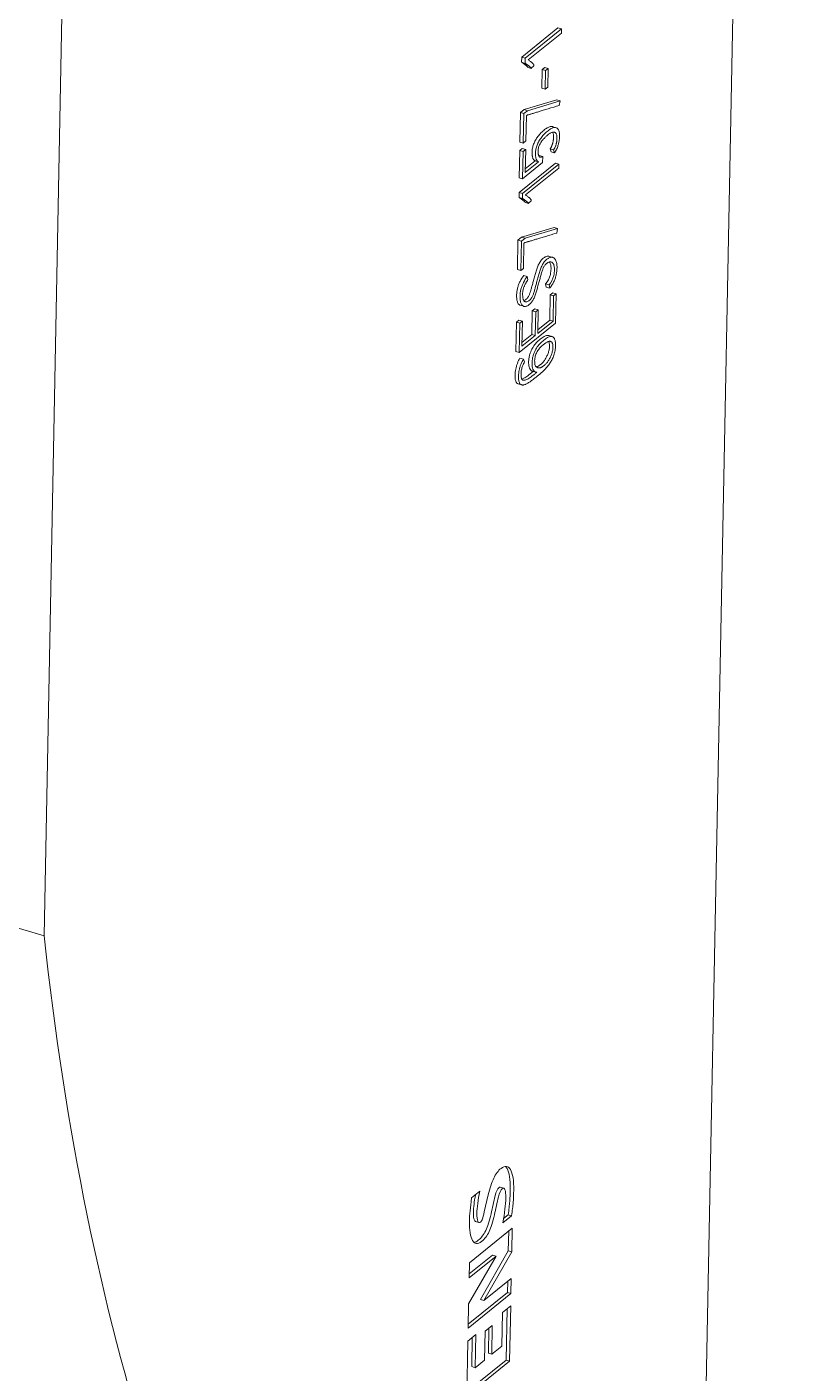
# Model space of a CAD drawing. Header units: inches. Extents: x 0 to 92454, y -34894 to 11.
# Drawn here: x 74517.52 to 74537.85, y -32994.61 to -32958.89 of the extents above; entities that cross this region are included whole.
import ezdxf

# ---------------------------------------------------------------- set-up
doc = ezdxf.new("R2010")
doc.units = ezdxf.units.IN
doc.header["$MEASUREMENT"] = 0

# ---------------------------------------------------------------- blocks, each defined once
blk = doc.blocks.new('A$C24EF5112')
at = {"color": 0, "linetype": 'Continuous', "lineweight": 0, "extrusion": (1.17636e-17, 0.017452, 0.999848)}
for p, q in [((-92.04, 20.247), (-85.833, 339.693)), ((-132.431, 284.976), (-136.671, 66.76)), ((-101.789, 128.396), (-104.25, 126.412)), ((-101.557, 128.326), (-104.018, 126.342)), ((-103.81, 126.236), (-101.562, 128.049)), ((-101.789, 128.396), (-101.557, 128.326)), ((-101.562, 128.049), (-101.557, 128.326)), ((-104.25, 126.412), (-104.257, 126.063)), ((-104.25, 126.412), (-104.018, 126.342)), ((-104.018, 126.342), (-104.024, 125.993)), ((-104.257, 126.063), (-104.024, 125.993)), ((-104.257, 126.063), (-104.23, 126.046)), ((-104.024, 125.993), (-103.998, 125.976)), ((-103.835, 125.743), (-103.828, 125.716)), ((-103.596, 125.646), (-103.828, 125.716)), ((-103.605, 125.67), (-103.427, 125.831)), ((-103.596, 125.646), (-103.602, 125.673)), ((-102.863, 125.578), (-102.887, 124.315)), ((-102.688, 125.719), (-102.863, 125.578)), ((-102.863, 125.578), (-102.63, 125.508)), ((-102.688, 125.719), (-102.456, 125.649)), ((-102.63, 125.508), (-102.655, 124.245)), ((-102.456, 125.649), (-102.63, 125.508)), ((-102.48, 124.386), (-102.456, 125.649)), ((-102.887, 124.315), (-102.655, 124.245)), ((-102.655, 124.245), (-102.48, 124.386)), ((-101.878, 123.515), (-104.09, 122.849)), ((-101.645, 123.445), (-103.857, 122.779)), ((-101.878, 123.515), (-101.645, 123.445)), ((-101.705, 123.135), (-101.645, 123.445)), ((-104.34, 122.647), (-104.379, 120.652)), ((-104.09, 122.849), (-104.34, 122.647)), ((-104.34, 122.647), (-104.108, 122.577)), ((-104.108, 122.577), (-104.146, 120.582)), ((-103.857, 122.779), (-104.108, 122.577)), ((-104.09, 122.849), (-103.857, 122.779)), ((-103.972, 120.723), (-103.938, 122.441)), ((-103.938, 122.441), (-103.89, 122.48)), ((-102.148, 121.694), (-101.916, 121.624)), ((-104.379, 120.652), (-104.146, 120.582)), ((-104.146, 120.582), (-103.972, 120.723)), ((-104.387, 120.073), (-104.423, 118.228)), ((-104.215, 120.212), (-104.387, 120.073)), ((-104.387, 120.073), (-104.154, 120.003)), ((-104.215, 120.212), (-103.983, 120.142)), ((-104.154, 120.003), (-104.19, 118.158)), ((-103.983, 120.142), (-104.154, 120.003)), ((-104.013, 118.574), (-103.983, 120.142)), ((-103.057, 119.744), (-103.097, 119.723)), ((-103.057, 119.744), (-102.825, 119.674)), ((-102.32, 120.186), (-102.088, 120.115)), ((-102.32, 120.186), (-102.253, 119.989)), ((-102.253, 119.989), (-102.021, 119.919)), ((-102.088, 120.115), (-102.021, 119.919)), ((-101.968, 119.221), (-104.428, 117.237)), ((-101.735, 119.151), (-104.196, 117.166)), ((-104.19, 118.158), (-102.833, 119.253)), ((-103.102, 119.309), (-104.013, 118.574)), ((-103.334, 119.379), (-104.008, 118.835)), ((-103.989, 117.061), (-101.741, 118.874)), ((-103.334, 119.379), (-103.102, 119.309)), ((-102.825, 119.674), (-102.9, 119.635)), ((-102.833, 119.253), (-102.825, 119.674)), ((-101.968, 119.221), (-101.735, 119.151)), ((-101.741, 118.874), (-101.735, 119.151)), ((-104.423, 118.228), (-104.19, 118.158)), ((-104.428, 117.237), (-104.435, 116.887)), ((-104.428, 117.237), (-104.196, 117.166)), ((-104.196, 117.166), (-104.203, 116.817)), ((-104.435, 116.887), (-104.203, 116.817)), ((-104.435, 116.887), (-104.408, 116.871)), ((-104.203, 116.817), (-104.176, 116.801)), ((-104.013, 116.568), (-104.007, 116.54)), ((-103.774, 116.47), (-104.007, 116.54)), ((-103.784, 116.495), (-103.605, 116.656)), ((-103.774, 116.47), (-103.78, 116.498)), ((-102.046, 114.855), (-104.258, 114.189)), ((-101.813, 114.785), (-104.026, 114.119)), ((-102.046, 114.855), (-101.813, 114.785)), ((-101.873, 114.474), (-101.813, 114.785)), ((-104.508, 113.987), (-104.547, 111.992)), ((-104.258, 114.189), (-104.508, 113.987)), ((-104.508, 113.987), (-104.276, 113.917)), ((-104.276, 113.917), (-104.315, 111.922)), ((-104.026, 114.119), (-104.276, 113.917)), ((-104.258, 114.189), (-104.026, 114.119)), ((-104.14, 112.063), (-104.106, 113.781)), ((-104.106, 113.781), (-104.058, 113.819)), ((-102.377, 112.889), (-102.145, 112.819)), ((-104.547, 111.992), (-104.315, 111.922)), ((-104.315, 111.922), (-104.14, 112.063)), ((-104.106, 111.595), (-103.874, 111.525)), ((-103.831, 111.292), (-103.874, 111.525)), ((-102.626, 111.027), (-102.394, 110.957)), ((-102.626, 111.027), (-102.583, 110.794)), ((-102.583, 110.794), (-102.351, 110.724)), ((-102.394, 110.957), (-102.351, 110.724)), ((-102.32, 110.276), (-102.354, 108.563)), ((-102.149, 110.414), (-102.32, 110.276)), ((-102.32, 110.276), (-102.088, 110.206)), ((-102.149, 110.414), (-101.917, 110.344)), ((-102.088, 110.206), (-102.121, 108.493)), ((-101.917, 110.344), (-102.088, 110.206)), ((-101.955, 108.355), (-101.917, 110.344)), ((-104.347, 109.571), (-104.114, 109.501)), ((-103.536, 109.192), (-103.567, 107.585)), ((-103.364, 109.33), (-103.536, 109.192)), ((-103.536, 109.192), (-103.303, 109.122)), ((-103.364, 109.33), (-103.132, 109.26)), ((-103.303, 109.122), (-103.334, 107.515)), ((-103.132, 109.26), (-103.303, 109.122)), ((-103.163, 107.653), (-103.132, 109.26)), ((-104.613, 108.427), (-104.652, 106.438)), ((-104.438, 108.568), (-104.613, 108.427)), ((-104.613, 108.427), (-104.38, 108.357)), ((-104.438, 108.568), (-104.206, 108.498)), ((-104.38, 108.357), (-104.419, 106.368)), ((-104.419, 106.368), (-101.955, 108.355)), ((-104.206, 108.498), (-104.38, 108.357)), ((-104.239, 106.786), (-104.206, 108.498)), ((-102.121, 108.493), (-103.163, 107.653)), ((-102.354, 108.563), (-103.158, 107.915)), ((-102.354, 108.563), (-102.121, 108.493)), ((-103.334, 107.515), (-104.239, 106.786)), ((-103.567, 107.585), (-104.234, 107.047)), ((-103.567, 107.585), (-103.334, 107.515)), ((-102.411, 107.52), (-102.178, 107.45)), ((-104.652, 106.438), (-104.419, 106.368)), ((-104.37, 105.983), (-104.138, 105.913)), ((-104.061, 105.724), (-104.138, 105.913)), ((-103.782, 105.727), (-103.78, 105.63)), ((-103.549, 105.657), (-103.548, 105.56)), ((-103.52, 105.1), (-103.288, 105.03)), ((-103.372, 105.723), (-103.374, 105.809)), ((-104.488, 104.239), (-104.256, 104.169)), ((-149.313, 70.568), (-136.671, 66.76)), ((-107.666, 48.979), (-107.101, 49.434)), ((-105.707, 49.705), (-105.474, 49.635)), ((-106.795, 48.041), (-106.519, 49.18)), ((-104.939, 47.762), (-105.53, 47.286)), ((-105.172, 47.832), (-105.478, 47.586)), ((-105.172, 47.832), (-104.939, 47.762)), ((-107.803, 44.584), (-104.897, 46.927)), ((-107.386, 47.384), (-107.154, 47.314)), ((-105.135, 46.735), (-105.161, 45.389)), ((-104.897, 46.927), (-104.929, 45.319)), ((-107.857, 41.803), (-105.992, 45.037)), ((-105.992, 45.037), (-107.823, 43.561)), ((-106.224, 45.107), (-107.817, 43.823)), ((-105.161, 45.389), (-107.06, 42.082)), ((-104.929, 45.319), (-106.827, 42.012)), ((-106.224, 45.107), (-105.992, 45.037)), ((-105.161, 45.389), (-104.929, 45.319)), ((-107.823, 43.561), (-107.803, 44.584)), ((-106.827, 42.012), (-104.964, 43.515)), ((-105.201, 43.324), (-105.216, 42.562)), ((-104.964, 43.515), (-104.983, 42.492)), ((-104.983, 42.492), (-107.889, 40.149)), ((-105.216, 42.562), (-107.884, 40.411)), ((-107.06, 42.082), (-106.827, 42.012)), ((-105.216, 42.562), (-104.983, 42.492)), ((-107.889, 40.149), (-107.857, 41.803)), ((-105.608, 38.914), (-105.563, 41.2)), ((-105.563, 41.2), (-105, 41.655)), ((-105.237, 41.463), (-105.305, 37.968)), ((-105, 41.655), (-105.073, 37.898)), ((-106.731, 39.931), (-106.247, 40.321)), ((-106.247, 40.321), (-106.285, 38.368)), ((-107.906, 39.266), (-107.369, 39.7)), ((-107.606, 39.508), (-107.645, 37.529)), ((-107.369, 39.7), (-107.412, 37.459)), ((-106.769, 37.977), (-106.731, 39.931)), ((-106.485, 40.129), (-106.517, 38.438)), ((-107.978, 35.555), (-107.906, 39.266)), ((-106.517, 38.438), (-106.285, 38.368)), ((-106.285, 38.368), (-105.608, 38.914)), ((-105.073, 37.898), (-107.978, 35.555)), ((-105.305, 37.968), (-107.973, 35.817)), ((-107.645, 37.529), (-107.412, 37.459)), ((-107.412, 37.459), (-106.769, 37.977)), ((-105.305, 37.968), (-105.073, 37.898))]:
    blk.add_line(p, q, dxfattribs=at)
at = {"color": 0, "linetype": 'Continuous', "lineweight": 0}
blk.add_ellipse((-28.322, 191.127), major_axis=(62.3, 206.82), ratio=0.437606, start_param=2.340584, end_param=2.576724, dxfattribs=at)
for points, knots in [([(-103.427, 125.831), (-103.427, 125.843), (-103.429, 125.861), (-103.433, 125.887), (-103.441, 125.909), (-103.457, 125.934), (-103.479, 125.963), (-103.509, 125.996), (-103.548, 126.032), (-103.596, 126.074), (-103.684, 126.145), (-103.757, 126.198), (-103.81, 126.236)], [0, 0, 0, 0, 0.035783, 0.058948, 0.090524, 0.136278, 0.196778, 0.274254, 0.370853, 0.486665, 0.627316, 1, 1, 1, 1]), ([(-104.23, 126.046), (-104.215, 126.037), (-104.2, 126.026), (-104.186, 126.016), (-104.171, 126.006), (-104.156, 125.995), (-104.141, 125.985), (-104.125, 125.975), (-104.11, 125.964), (-104.095, 125.953), (-104.081, 125.943), (-104.066, 125.932), (-104.051, 125.921), (-104.037, 125.911), (-104.023, 125.901), (-104.01, 125.89), (-103.997, 125.88), (-103.984, 125.87), (-103.971, 125.86), (-103.959, 125.851), (-103.947, 125.841), (-103.935, 125.831), (-103.924, 125.822), (-103.914, 125.812), (-103.904, 125.803), (-103.894, 125.794), (-103.885, 125.785), (-103.876, 125.775), (-103.869, 125.767), (-103.861, 125.759), (-103.854, 125.751), (-103.849, 125.746), (-103.845, 125.74), (-103.841, 125.735)], [0, 0, 0, 0, 0.110257, 0.110257, 0.110257, 0.221895, 0.221895, 0.221895, 0.334919, 0.334919, 0.334919, 0.445735, 0.445735, 0.445735, 0.55076, 0.55076, 0.55076, 0.649951, 0.649951, 0.649951, 0.741826, 0.741826, 0.741826, 0.824978, 0.824978, 0.824978, 0.899476, 0.899476, 0.899476, 0.961811, 0.961811, 0.961811, 1, 1, 1, 1]), ([(-103.998, 125.976), (-103.983, 125.967), (-103.968, 125.956), (-103.953, 125.946), (-103.938, 125.936), (-103.923, 125.925), (-103.908, 125.915), (-103.893, 125.905), (-103.878, 125.894), (-103.863, 125.883), (-103.848, 125.873), (-103.833, 125.862), (-103.819, 125.851), (-103.805, 125.841), (-103.791, 125.831), (-103.777, 125.82), (-103.764, 125.81), (-103.751, 125.8), (-103.738, 125.79), (-103.726, 125.781), (-103.714, 125.771), (-103.703, 125.761), (-103.692, 125.752), (-103.681, 125.742), (-103.671, 125.733), (-103.662, 125.724), (-103.653, 125.715), (-103.644, 125.705), (-103.636, 125.697), (-103.629, 125.689), (-103.621, 125.681), (-103.617, 125.676), (-103.613, 125.67), (-103.608, 125.665)], [0, 0, 0, 0, 0.110257, 0.110257, 0.110257, 0.221895, 0.221895, 0.221895, 0.334919, 0.334919, 0.334919, 0.445735, 0.445735, 0.445735, 0.55076, 0.55076, 0.55076, 0.649951, 0.649951, 0.649951, 0.741826, 0.741826, 0.741826, 0.824978, 0.824978, 0.824978, 0.899476, 0.899476, 0.899476, 0.961811, 0.961811, 0.961811, 1, 1, 1, 1]), ([(-103.89, 122.48), (-103.885, 122.48), (-103.87, 122.484), (-103.835, 122.494), (-103.783, 122.509), (-103.714, 122.529), (-103.63, 122.554), (-103.534, 122.582), (-103.426, 122.615), (-103.309, 122.65), (-103.184, 122.688), (-103.055, 122.727), (-102.922, 122.767), (-102.722, 122.826), (-102.316, 122.951), (-101.955, 123.059), (-101.705, 123.135)], [0, 0, 0, 0, 0.006652, 0.022254, 0.046809, 0.078938, 0.117263, 0.161784, 0.211381, 0.264935, 0.322447, 0.382378, 0.44319, 0.504883, 0.657125, 1, 1, 1, 1]), ([(-102.148, 121.694), (-102.162, 121.698), (-102.202, 121.707), (-102.274, 121.707), (-102.367, 121.687), (-102.469, 121.646), (-102.579, 121.58), (-102.739, 121.461), (-102.932, 121.289), (-103.143, 121.051), (-103.315, 120.795), (-103.446, 120.525), (-103.53, 120.241), (-103.55, 120.028), (-103.549, 119.883), (-103.545, 119.794), (-103.536, 119.716), (-103.523, 119.648), (-103.508, 119.588), (-103.489, 119.538), (-103.467, 119.496), (-103.444, 119.46), (-103.418, 119.431), (-103.383, 119.401), (-103.354, 119.385), (-103.334, 119.379)], [0.3496893, 0.3496893, 0.3496893, 0.3496893, 0.3644339, 0.3920136, 0.4214061, 0.4526536, 0.4858341, 0.5212506, 0.5946893, 0.6571926, 0.7106129, 0.7565352, 0.7980998, 0.8411595, 0.8584405, 0.8746489, 0.8899008, 0.9042852, 0.9178677, 0.9307683, 0.9431669, 0.9551945, 0.9669284, 0.9783287, 1, 1, 1, 1]), ([(-102.021, 119.919), (-101.972, 119.993), (-101.904, 120.108), (-101.831, 120.277), (-101.79, 120.394), (-101.757, 120.505), (-101.732, 120.61), (-101.713, 120.709), (-101.7, 120.801), (-101.693, 120.884), (-101.689, 120.957), (-101.686, 121.019), (-101.683, 121.104), (-101.686, 121.21), (-101.701, 121.33), (-101.73, 121.431), (-101.77, 121.514), (-101.822, 121.576), (-101.885, 121.617), (-101.958, 121.637), (-102.041, 121.637), (-102.134, 121.617), (-102.236, 121.576), (-102.347, 121.51), (-102.506, 121.391), (-102.699, 121.219), (-102.91, 120.981), (-103.082, 120.725), (-103.214, 120.455), (-103.297, 120.171), (-103.317, 119.958), (-103.317, 119.813), (-103.312, 119.724), (-103.304, 119.646), (-103.291, 119.578), (-103.275, 119.518), (-103.256, 119.468), (-103.235, 119.426), (-103.211, 119.39), (-103.186, 119.361), (-103.15, 119.331), (-103.122, 119.315), (-103.102, 119.309)], [0, 0, 0, 0, 0.046538, 0.066601, 0.085197, 0.102578, 0.119001, 0.134538, 0.149126, 0.162901, 0.175364, 0.185898, 0.194508, 0.218806, 0.242394, 0.265886, 0.289495, 0.313437, 0.338312, 0.364434, 0.392014, 0.421406, 0.452654, 0.485834, 0.521251, 0.594689, 0.657193, 0.710613, 0.756535, 0.7981, 0.84116, 0.85844, 0.874649, 0.889901, 0.904285, 0.917868, 0.930768, 0.943167, 0.955194, 0.966928, 0.978329, 1, 1, 1, 1]), ([(-102.9, 119.635), (-102.903, 119.633), (-102.912, 119.628), (-102.928, 119.623), (-102.951, 119.616), (-102.977, 119.614), (-103.005, 119.621), (-103.035, 119.636), (-103.063, 119.662), (-103.089, 119.704), (-103.114, 119.759), (-103.132, 119.834), (-103.141, 119.934), (-103.143, 120.047), (-103.134, 120.17), (-103.106, 120.296), (-103.061, 120.415), (-103.005, 120.525), (-102.943, 120.631), (-102.875, 120.729), (-102.803, 120.82), (-102.73, 120.903), (-102.657, 120.977), (-102.588, 121.041), (-102.526, 121.097), (-102.46, 121.152), (-102.389, 121.206), (-102.31, 121.254), (-102.234, 121.289), (-102.163, 121.312), (-102.097, 121.32), (-102.037, 121.315), (-101.985, 121.294), (-101.94, 121.256), (-101.903, 121.201), (-101.876, 121.13), (-101.861, 121.039), (-101.858, 120.949), (-101.861, 120.87), (-101.864, 120.806), (-101.869, 120.742), (-101.877, 120.676), (-101.888, 120.609), (-101.903, 120.541), (-101.922, 120.472), (-101.945, 120.403), (-101.972, 120.332), (-102.017, 120.231), (-102.058, 120.161), (-102.088, 120.115)], [0, 0, 0, 0, 0.003937, 0.010548, 0.019867, 0.03121, 0.044085, 0.058691, 0.074822, 0.09246, 0.111924, 0.133538, 0.15804, 0.186014, 0.212485, 0.236898, 0.261498, 0.287259, 0.313851, 0.34175, 0.370379, 0.398956, 0.427637, 0.454856, 0.478939, 0.499905, 0.531259, 0.561912, 0.592058, 0.621153, 0.648693, 0.674959, 0.700117, 0.724485, 0.748634, 0.772555, 0.79651, 0.821428, 0.835466, 0.84939, 0.863227, 0.876939, 0.890596, 0.904369, 0.918364, 0.932689, 0.947504, 0.9633, 1, 1, 1, 1]), ([(-102.163, 121.31), (-102.154, 121.298), (-102.133, 121.265), (-102.108, 121.2), (-102.093, 121.109), (-102.091, 121.019), (-102.093, 120.94), (-102.097, 120.876), (-102.102, 120.812), (-102.109, 120.746), (-102.121, 120.679), (-102.136, 120.611), (-102.155, 120.542), (-102.178, 120.473), (-102.205, 120.402), (-102.25, 120.301), (-102.291, 120.231), (-102.32, 120.186)], [0.731052, 0.731052, 0.731052, 0.731052, 0.7486337, 0.7725547, 0.79651, 0.8214279, 0.8354658, 0.8493903, 0.8632269, 0.8769385, 0.8905956, 0.9043687, 0.9183637, 0.9326888, 0.9475043, 0.9633004, 1, 1, 1, 1]), ([(-103.605, 116.656), (-103.605, 116.661), (-103.606, 116.672), (-103.608, 116.69), (-103.611, 116.711), (-103.62, 116.734), (-103.635, 116.759), (-103.657, 116.788), (-103.687, 116.82), (-103.726, 116.857), (-103.774, 116.899), (-103.862, 116.969), (-103.935, 117.022), (-103.989, 117.061)], [0, 0, 0, 0, 0.016199, 0.035783, 0.058948, 0.090524, 0.136278, 0.196778, 0.274254, 0.370853, 0.486665, 0.627316, 1, 1, 1, 1]), ([(-104.408, 116.871), (-104.393, 116.861), (-104.379, 116.851), (-104.364, 116.841), (-104.349, 116.83), (-104.334, 116.82), (-104.319, 116.81), (-104.304, 116.799), (-104.289, 116.788), (-104.274, 116.778), (-104.259, 116.767), (-104.244, 116.757), (-104.229, 116.746), (-104.216, 116.736), (-104.203, 116.726), (-104.19, 116.716), (-104.176, 116.706), (-104.163, 116.695), (-104.149, 116.685), (-104.137, 116.675), (-104.125, 116.665), (-104.113, 116.655), (-104.103, 116.646), (-104.092, 116.637), (-104.082, 116.627), (-104.073, 116.618), (-104.063, 116.609), (-104.054, 116.6), (-104.047, 116.592), (-104.04, 116.584), (-104.032, 116.575), (-104.028, 116.57), (-104.023, 116.565), (-104.019, 116.559)], [0, 0, 0, 0, 0.110257, 0.110257, 0.110257, 0.221895, 0.221895, 0.221895, 0.334919, 0.334919, 0.334919, 0.445735, 0.445735, 0.445735, 0.545198, 0.545198, 0.545198, 0.649951, 0.649951, 0.649951, 0.741826, 0.741826, 0.741826, 0.824978, 0.824978, 0.824978, 0.899476, 0.899476, 0.899476, 0.961811, 0.961811, 0.961811, 1, 1, 1, 1]), ([(-104.176, 116.801), (-104.161, 116.791), (-104.146, 116.781), (-104.131, 116.771), (-104.116, 116.76), (-104.101, 116.75), (-104.086, 116.74), (-104.071, 116.729), (-104.056, 116.718), (-104.041, 116.708), (-104.026, 116.697), (-104.012, 116.686), (-103.997, 116.676), (-103.983, 116.665), (-103.969, 116.655), (-103.955, 116.645), (-103.942, 116.635), (-103.929, 116.625), (-103.916, 116.615), (-103.904, 116.605), (-103.893, 116.595), (-103.881, 116.585), (-103.87, 116.576), (-103.86, 116.567), (-103.849, 116.557), (-103.84, 116.548), (-103.831, 116.539), (-103.822, 116.53), (-103.814, 116.522), (-103.807, 116.514), (-103.8, 116.505), (-103.795, 116.5), (-103.791, 116.495), (-103.787, 116.489)], [0, 0, 0, 0, 0.110257, 0.110257, 0.110257, 0.221895, 0.221895, 0.221895, 0.334919, 0.334919, 0.334919, 0.445735, 0.445735, 0.445735, 0.55076, 0.55076, 0.55076, 0.649951, 0.649951, 0.649951, 0.741826, 0.741826, 0.741826, 0.824978, 0.824978, 0.824978, 0.899476, 0.899476, 0.899476, 0.961811, 0.961811, 0.961811, 1, 1, 1, 1]), ([(-104.058, 113.819), (-104.054, 113.82), (-104.038, 113.824), (-104.004, 113.834), (-103.951, 113.848), (-103.882, 113.869), (-103.798, 113.894), (-103.702, 113.922), (-103.594, 113.955), (-103.477, 113.99), (-103.353, 114.028), (-103.223, 114.067), (-103.09, 114.107), (-102.89, 114.166), (-102.484, 114.291), (-102.123, 114.399), (-101.873, 114.474)], [0, 0, 0, 0, 0.006652, 0.022254, 0.046809, 0.078938, 0.117263, 0.161784, 0.211381, 0.264935, 0.322447, 0.382378, 0.44319, 0.504883, 0.657125, 1, 1, 1, 1]), ([(-103.874, 111.525), (-103.965, 111.408), (-104.095, 111.21), (-104.232, 110.898), (-104.306, 110.667), (-104.352, 110.436), (-104.367, 110.232), (-104.364, 110.059), (-104.352, 109.916), (-104.329, 109.792), (-104.297, 109.688), (-104.254, 109.606), (-104.202, 109.545), (-104.141, 109.507), (-104.071, 109.489), (-103.994, 109.491), (-103.909, 109.516), (-103.817, 109.564), (-103.727, 109.628), (-103.641, 109.705), (-103.566, 109.793), (-103.5, 109.895), (-103.441, 110.006), (-103.387, 110.124), (-103.337, 110.25), (-103.291, 110.383), (-103.248, 110.52), (-103.208, 110.663), (-103.17, 110.81), (-103.128, 110.958), (-103.086, 111.106), (-103.046, 111.25), (-103.009, 111.389), (-102.975, 111.523), (-102.942, 111.652), (-102.906, 111.774), (-102.869, 111.89), (-102.83, 111.999), (-102.786, 112.1), (-102.74, 112.194), (-102.687, 112.279), (-102.626, 112.352), (-102.565, 112.408), (-102.505, 112.45), (-102.447, 112.481), (-102.386, 112.505), (-102.325, 112.518), (-102.266, 112.515), (-102.211, 112.497), (-102.16, 112.462), (-102.115, 112.406), (-102.076, 112.334), (-102.046, 112.237), (-102.031, 112.112), (-102.027, 111.907), (-102.07, 111.474), (-102.266, 111.099), (-102.394, 110.957)], [0, 0, 0, 0, 0.057709, 0.083455, 0.108017, 0.132136, 0.157316, 0.176832, 0.195349, 0.213146, 0.230289, 0.246867, 0.263247, 0.279721, 0.296538, 0.314007, 0.332153, 0.351021, 0.37089, 0.387668, 0.402929, 0.417121, 0.430938, 0.444821, 0.458968, 0.473487, 0.488405, 0.503794, 0.519551, 0.535523, 0.551713, 0.567139, 0.582047, 0.596445, 0.610257, 0.623438, 0.636038, 0.648077, 0.65965, 0.670934, 0.682389, 0.694722, 0.708359, 0.719459, 0.731461, 0.744468, 0.757945, 0.771446, 0.785173, 0.799156, 0.813498, 0.828472, 0.844151, 0.860879, 0.879173, 0.919514, 1, 1, 1, 1]), ([(-102.351, 110.724), (-102.302, 110.786), (-102.209, 110.917), (-102.085, 111.137), (-101.986, 111.371), (-101.913, 111.616), (-101.868, 111.866), (-101.853, 112.087), (-101.856, 112.275), (-101.874, 112.424), (-101.907, 112.547), (-101.951, 112.648), (-102.004, 112.728), (-102.065, 112.784), (-102.134, 112.819), (-102.211, 112.834), (-102.293, 112.827), (-102.379, 112.802), (-102.467, 112.757), (-102.556, 112.694), (-102.644, 112.614), (-102.727, 112.517), (-102.801, 112.405), (-102.866, 112.283), (-102.925, 112.155), (-102.978, 112.019), (-103.026, 111.877), (-103.071, 111.731), (-103.112, 111.58), (-103.152, 111.426), (-103.194, 111.271), (-103.236, 111.122), (-103.275, 110.981), (-103.31, 110.848), (-103.344, 110.721), (-103.376, 110.601), (-103.41, 110.487), (-103.444, 110.38), (-103.48, 110.281), (-103.519, 110.19), (-103.561, 110.106), (-103.608, 110.031), (-103.661, 109.967), (-103.731, 109.903), (-103.814, 109.845), (-103.902, 109.802), (-103.975, 109.796), (-104.035, 109.816), (-104.084, 109.851), (-104.122, 109.904), (-104.15, 109.971), (-104.171, 110.046), (-104.181, 110.13), (-104.187, 110.213), (-104.19, 110.288), (-104.19, 110.369), (-104.186, 110.458), (-104.172, 110.559), (-104.15, 110.656), (-104.122, 110.749), (-104.091, 110.838), (-104.056, 110.92), (-104.019, 110.998), (-103.981, 111.07), (-103.941, 111.136), (-103.891, 111.211), (-103.855, 111.262), (-103.831, 111.292)], [0, 0, 0, 0, 0.030966, 0.059005, 0.085327, 0.111013, 0.137243, 0.165481, 0.186244, 0.206046, 0.22537, 0.24425, 0.262563, 0.280639, 0.298664, 0.316779, 0.33526, 0.353765, 0.371935, 0.390013, 0.408566, 0.425476, 0.441227, 0.456452, 0.47153, 0.486702, 0.502163, 0.517992, 0.534265, 0.550808, 0.567398, 0.584039, 0.598821, 0.613033, 0.626677, 0.639658, 0.651904, 0.663448, 0.674365, 0.684814, 0.694965, 0.70513, 0.715797, 0.727332, 0.748165, 0.766324, 0.782325, 0.796878, 0.810382, 0.823179, 0.835444, 0.847223, 0.858759, 0.869573, 0.879011, 0.887098, 0.898812, 0.909683, 0.920018, 0.930002, 0.93966, 0.94914, 0.958457, 0.967565, 0.976541, 0.9851, 1, 1, 1, 1]), ([(-102.377, 112.889), (-102.399, 112.895), (-102.447, 112.903), (-102.525, 112.897), (-102.611, 112.872), (-102.699, 112.827), (-102.789, 112.764), (-102.877, 112.684), (-102.96, 112.587), (-103.033, 112.475), (-103.098, 112.353), (-103.158, 112.225), (-103.211, 112.089), (-103.259, 111.947), (-103.304, 111.801), (-103.345, 111.65), (-103.385, 111.496), (-103.427, 111.341), (-103.468, 111.192), (-103.507, 111.051), (-103.543, 110.918), (-103.576, 110.791), (-103.609, 110.671), (-103.643, 110.557), (-103.677, 110.45), (-103.713, 110.351), (-103.752, 110.26), (-103.794, 110.176), (-103.841, 110.101), (-103.893, 110.037), (-103.964, 109.973), (-104.036, 109.922), (-104.089, 109.895), (-104.108, 109.887)], [0.3010247, 0.3010247, 0.3010247, 0.3010247, 0.3167793, 0.3352596, 0.3537653, 0.3719353, 0.3900129, 0.4085657, 0.4254761, 0.4412267, 0.4564519, 0.4715297, 0.4867017, 0.5021634, 0.5179921, 0.5342646, 0.5508081, 0.5673984, 0.5840389, 0.5988212, 0.6130334, 0.6266768, 0.6396581, 0.6519043, 0.6634483, 0.674365, 0.6848143, 0.6949649, 0.7051297, 0.7157969, 0.7273319, 0.7481651, 0.7601994, 0.7601994, 0.7601994, 0.7601994]), ([(-102.373, 112.507), (-102.365, 112.497), (-102.342, 112.466), (-102.309, 112.404), (-102.279, 112.307), (-102.263, 112.182), (-102.259, 111.977), (-102.303, 111.544), (-102.498, 111.169), (-102.626, 111.027)], [0.8055385, 0.8055385, 0.8055385, 0.8055385, 0.8134981, 0.8284723, 0.8441507, 0.8608789, 0.879173, 0.9195136, 1, 1, 1, 1]), ([(-104.106, 111.595), (-104.197, 111.478), (-104.328, 111.28), (-104.465, 110.968), (-104.538, 110.737), (-104.585, 110.506), (-104.599, 110.302), (-104.597, 110.129), (-104.585, 109.986), (-104.562, 109.862), (-104.529, 109.758), (-104.487, 109.676), (-104.434, 109.615), (-104.386, 109.585), (-104.355, 109.574), (-104.347, 109.571)], [0, 0, 0, 0, 0.0577086, 0.0834547, 0.1080171, 0.1321365, 0.1573161, 0.1768319, 0.1953492, 0.2131463, 0.230289, 0.246867, 0.2632475, 0.2797213, 0.2861702, 0.2861702, 0.2861702, 0.2861702]), ([(-104.138, 105.913), (-104.203, 105.808), (-104.292, 105.628), (-104.381, 105.365), (-104.43, 105.165), (-104.461, 104.964), (-104.472, 104.777), (-104.47, 104.612), (-104.457, 104.475), (-104.43, 104.366), (-104.393, 104.283), (-104.348, 104.221), (-104.294, 104.181), (-104.232, 104.16), (-104.163, 104.156), (-104.087, 104.171), (-104.005, 104.199), (-103.919, 104.239), (-103.828, 104.291), (-103.733, 104.352), (-103.635, 104.42), (-103.534, 104.496), (-103.432, 104.575), (-103.329, 104.656), (-103.233, 104.734), (-103.141, 104.808), (-103.053, 104.881), (-102.962, 104.957), (-102.869, 105.038), (-102.775, 105.125), (-102.683, 105.217), (-102.591, 105.314), (-102.502, 105.418), (-102.415, 105.527), (-102.333, 105.642), (-102.256, 105.766), (-102.186, 105.897), (-102.123, 106.035), (-102.068, 106.182), (-102.022, 106.337), (-101.986, 106.502), (-101.965, 106.675), (-101.953, 106.892), (-101.964, 107.13), (-102.028, 107.338), (-102.141, 107.455), (-102.304, 107.471), (-102.515, 107.382), (-102.762, 107.205), (-103.015, 106.976), (-103.24, 106.691), (-103.396, 106.397), (-103.489, 106.126), (-103.536, 105.888), (-103.55, 105.731), (-103.549, 105.657)], [0, 0, 0, 0, 0.035351, 0.052641, 0.070007, 0.087537, 0.105836, 0.122051, 0.136675, 0.150047, 0.162678, 0.174979, 0.187254, 0.199768, 0.212702, 0.226232, 0.240378, 0.255083, 0.270403, 0.286276, 0.302615, 0.319435, 0.336499, 0.353562, 0.370625, 0.38459, 0.399189, 0.414421, 0.429947, 0.445441, 0.460922, 0.476237, 0.491257, 0.506028, 0.520372, 0.534189, 0.547649, 0.560869, 0.574059, 0.587532, 0.601661, 0.616973, 0.633878, 0.662801, 0.689253, 0.715957, 0.745696, 0.781059, 0.823683, 0.869069, 0.906279, 0.937829, 0.957674, 0.977891, 1, 1, 1, 1]), ([(-102.411, 107.52), (-102.448, 107.531), (-102.551, 107.534), (-102.747, 107.452), (-102.995, 107.275), (-103.247, 107.046), (-103.473, 106.761), (-103.628, 106.467), (-103.721, 106.196), (-103.768, 105.958), (-103.783, 105.801), (-103.782, 105.727)], [0.723569, 0.723569, 0.723569, 0.723569, 0.7456955, 0.7810592, 0.8236833, 0.8690694, 0.9062793, 0.9378293, 0.9576742, 0.9778908, 1, 1, 1, 1]), ([(-103.374, 105.809), (-103.375, 105.858), (-103.365, 105.961), (-103.336, 106.117), (-103.273, 106.306), (-103.154, 106.52), (-102.974, 106.736), (-102.819, 106.876), (-102.702, 106.965), (-102.639, 107.009), (-102.57, 107.053), (-102.499, 107.091), (-102.429, 107.115), (-102.362, 107.127), (-102.298, 107.122), (-102.242, 107.094), (-102.192, 107.047), (-102.154, 106.97), (-102.134, 106.852), (-102.13, 106.723), (-102.138, 106.593), (-102.158, 106.473), (-102.19, 106.352), (-102.231, 106.234), (-102.277, 106.117), (-102.329, 106.006), (-102.386, 105.899), (-102.448, 105.8), (-102.512, 105.709), (-102.577, 105.627), (-102.642, 105.557), (-102.707, 105.5), (-102.77, 105.452), (-102.83, 105.409), (-102.885, 105.375), (-102.936, 105.349), (-102.983, 105.331), (-103.026, 105.319), (-103.065, 105.315), (-103.102, 105.315), (-103.136, 105.321), (-103.168, 105.332), (-103.2, 105.345), (-103.25, 105.371), (-103.311, 105.427), (-103.36, 105.552), (-103.371, 105.663), (-103.372, 105.723)], [0, 0, 0, 0, 0.026498, 0.050448, 0.07357, 0.115845, 0.169296, 0.23727, 0.254601, 0.273792, 0.294874, 0.316769, 0.338538, 0.360385, 0.381995, 0.403291, 0.424803, 0.446894, 0.470768, 0.497762, 0.517128, 0.535892, 0.554796, 0.573961, 0.593167, 0.612702, 0.632513, 0.652523, 0.67297, 0.693225, 0.712615, 0.731336, 0.751058, 0.769216, 0.785849, 0.801234, 0.815654, 0.829178, 0.842008, 0.854321, 0.866175, 0.877915, 0.889862, 0.902036, 0.936001, 0.967755, 1, 1, 1, 1]), ([(-102.427, 107.113), (-102.427, 107.113), (-102.413, 107.093), (-102.386, 107.04), (-102.366, 106.922), (-102.362, 106.793), (-102.37, 106.663), (-102.391, 106.543), (-102.423, 106.422), (-102.463, 106.304), (-102.51, 106.187), (-102.562, 106.076), (-102.619, 105.969), (-102.68, 105.87), (-102.745, 105.779), (-102.81, 105.697), (-102.875, 105.628), (-102.939, 105.57), (-103.002, 105.522), (-103.063, 105.479), (-103.118, 105.445), (-103.169, 105.419), (-103.215, 105.401), (-103.247, 105.392), (-103.264, 105.389), (-103.266, 105.389)], [0.4247675, 0.4247675, 0.4247675, 0.4247675, 0.4248026, 0.4468944, 0.4707678, 0.4977616, 0.5171278, 0.5358917, 0.5547964, 0.5739606, 0.5931665, 0.6127016, 0.6325126, 0.6525226, 0.6729703, 0.6932246, 0.7126153, 0.7313357, 0.7510578, 0.7692156, 0.7858487, 0.8012337, 0.8156537, 0.8291779, 0.8317293, 0.8317293, 0.8317293, 0.8317293]), ([(-104.37, 105.983), (-104.435, 105.878), (-104.525, 105.698), (-104.613, 105.435), (-104.662, 105.235), (-104.694, 105.034), (-104.705, 104.847), (-104.703, 104.682), (-104.689, 104.545), (-104.663, 104.436), (-104.626, 104.353), (-104.581, 104.291), (-104.533, 104.256), (-104.501, 104.243), (-104.488, 104.239)], [0, 0, 0, 0, 0.0353508, 0.0526413, 0.0700069, 0.087537, 0.105836, 0.1220506, 0.136675, 0.150047, 0.1626783, 0.1749791, 0.1872538, 0.1950039, 0.1950039, 0.1950039, 0.1950039]), ([(-103.221, 105.022), (-103.277, 104.976), (-103.384, 104.891), (-103.538, 104.774), (-103.679, 104.669), (-103.807, 104.584), (-103.921, 104.523), (-104.021, 104.485), (-104.108, 104.474), (-104.179, 104.492), (-104.236, 104.54), (-104.277, 104.625), (-104.298, 104.752), (-104.301, 104.898), (-104.293, 105.047), (-104.27, 105.191), (-104.236, 105.334), (-104.172, 105.523), (-104.107, 105.65), (-104.061, 105.724)], [0, 0, 0, 0, 0.09367, 0.180109, 0.259345, 0.331314, 0.396184, 0.454409, 0.506543, 0.553702, 0.597602, 0.641479, 0.689522, 0.744368, 0.788641, 0.830978, 0.872819, 0.914432, 1, 1, 1, 1]), ([(-103.464, 105.083), (-103.516, 105.041), (-103.62, 104.959), (-103.77, 104.844), (-103.911, 104.739), (-104.039, 104.654), (-104.149, 104.595), (-104.215, 104.57), (-104.244, 104.562)], [0.0060191, 0.0060191, 0.0060191, 0.0060191, 0.0936701, 0.1801087, 0.2593451, 0.3313137, 0.3961836, 0.4472071, 0.4472071, 0.4472071, 0.4472071]), ([(-103.78, 105.63), (-103.779, 105.546), (-103.761, 105.392), (-103.692, 105.217), (-103.607, 105.147), (-103.548, 105.11), (-103.527, 105.102), (-103.52, 105.1)], [0, 0, 0, 0, 0.2469789, 0.4888763, 0.7460205, 0.8304379, 0.8734913, 0.8734913, 0.8734913, 0.8734913]), ([(-103.548, 105.56), (-103.546, 105.476), (-103.529, 105.322), (-103.46, 105.147), (-103.375, 105.077), (-103.31, 105.036), (-103.267, 105.023), (-103.236, 105.021), (-103.221, 105.022)], [0, 0, 0, 0, 0.246979, 0.488876, 0.74602, 0.830438, 0.914806, 1, 1, 1, 1]), ([(-106.519, 49.18), (-106.409, 49.646), (-106.286, 50.023), (-106.014, 50.605), (-105.849, 50.828), (-105.388, 51.199), (-105.175, 51.172), (-104.855, 50.63), (-104.782, 50.166), (-104.8, 49.209), (-104.813, 48.93), (-104.854, 48.416), (-104.889, 48.113), (-104.939, 47.762)], [0, 0, 0, 0, 0.166268, 0.166268, 0.333878, 0.333878, 0.563503, 0.563503, 0.792499, 0.792499, 0.895897, 0.895897, 1, 1, 1, 1]), ([(-105.373, 51.125), (-105.328, 51.087), (-105.286, 51.036), (-105.088, 50.7), (-105.014, 50.236), (-105.033, 49.279), (-105.046, 49), (-105.087, 48.486), (-105.121, 48.183), (-105.172, 47.832)], [0.5080652, 0.5080652, 0.5080652, 0.5080652, 0.5635033, 0.5635033, 0.7924986, 0.7924986, 0.895897, 0.895897, 1, 1, 1, 1]), ([(-107.101, 49.434), (-107.222, 48.831), (-107.286, 48.331), (-107.299, 47.688), (-107.279, 47.513), (-107.191, 47.306), (-107.132, 47.284), (-106.995, 47.394), (-106.947, 47.465), (-106.913, 47.557)], [0, 0, 0, 0, 0.365369, 0.365369, 0.591402, 0.591402, 0.817435, 0.817435, 1, 1, 1, 1]), ([(-105.707, 49.705), (-105.735, 49.714), (-105.767, 49.704), (-105.913, 49.587), (-105.999, 49.404), (-106.152, 48.719), (-106.243, 48.311), (-106.334, 47.902)], [0.4541125, 0.4541125, 0.4541125, 0.4541125, 0.5173251, 0.5173251, 0.7122935, 0.7122935, 1, 1, 1, 1]), ([(-105.53, 47.286), (-105.408, 47.951), (-105.343, 48.515), (-105.329, 49.242), (-105.348, 49.427), (-105.435, 49.643), (-105.494, 49.666), (-105.68, 49.517), (-105.767, 49.334), (-105.92, 48.649), (-106.01, 48.241), (-106.101, 47.832)], [0, 0, 0, 0, 0.246304, 0.246304, 0.382745, 0.382745, 0.517325, 0.517325, 0.712294, 0.712294, 1, 1, 1, 1]), ([(-107.391, 49.2), (-107.475, 48.731), (-107.52, 48.332), (-107.531, 47.758), (-107.511, 47.584), (-107.445, 47.426), (-107.418, 47.394), (-107.386, 47.384)], [0.0633107, 0.0633107, 0.0633107, 0.0633107, 0.3653686, 0.3653686, 0.5914017, 0.5914017, 0.7093474, 0.7093474, 0.7093474, 0.7093474]), ([(-106.101, 47.832), (-106.211, 47.351), (-106.332, 46.974), (-106.599, 46.417), (-106.768, 46.198), (-107.237, 45.82), (-107.444, 45.838), (-107.744, 46.344), (-107.812, 46.787), (-107.796, 47.623), (-107.782, 47.848), (-107.757, 48.102)], [0, 0, 0, 0, 0.199802, 0.199802, 0.399817, 0.399817, 0.659836, 0.659836, 0.918552, 0.918552, 1, 1, 1, 1]), ([(-106.334, 47.902), (-106.443, 47.421), (-106.565, 47.044), (-106.832, 46.487), (-107, 46.268), (-107.308, 46.02), (-107.403, 45.972), (-107.489, 45.96)], [0, 0, 0, 0, 0.1998018, 0.1998018, 0.3998168, 0.3998168, 0.5012983, 0.5012983, 0.5012983, 0.5012983])]:
    blk.add_open_spline(points, degree=3, knots=knots, dxfattribs=at)
for points in [[(-107.757, 48.102), (-107.733, 48.354), (-107.702, 48.648), (-107.666, 48.979)], [(-106.913, 47.557), (-106.878, 47.648), (-106.839, 47.81), (-106.795, 48.041)]]:
    blk.add_open_spline(points, degree=3, dxfattribs=at)

msp = doc.modelspace()

# ---------------------------------------------------------------- block references
at = {"xscale": 0.3909995765929849, "yscale": 0.3909995765929849, "zscale": 0.3909995765929849}
msp.add_blockref('A$C24EF5112', (74571.41, -33009.116), dxfattribs=at)

doc.saveas('drawing.dxf')
